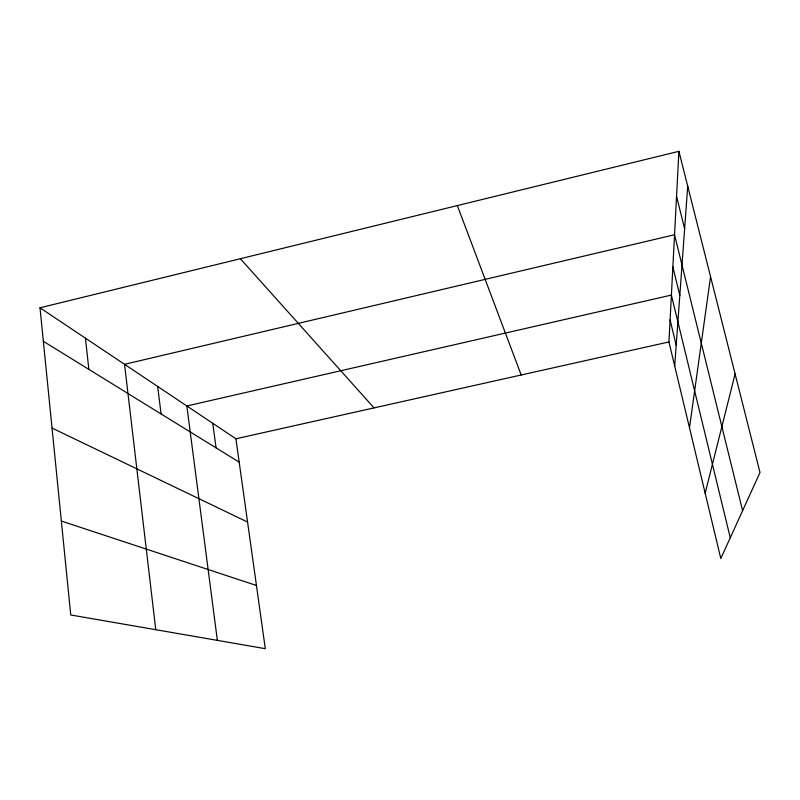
<?xml version="1.0" encoding="UTF-8"?>
<svg xmlns="http://www.w3.org/2000/svg" width="800" height="800" viewBox="0 0 800 800"><rect width="100%" height="100%" fill="white"/><g stroke="black" fill="none" stroke-linecap="round" stroke-linejoin="round"><path stroke-width="1.2" d="M678.91 151.32L760 472.51L720.81 558.53L668.94 341.95L678.91 151.32L40 307.79L70.75 614.97L265.3 648.68L235.91 438.78L40 307.79M674.7 366L687.71 186.2M689.49 427.77L710.56 276.67M705.17 493.2L735.11 373.93M235.91 438.78L668.94 341.95M61.35 521.04L256.45 585.47M52.04 428.07L247.57 522.07M43.36 341.31L239.18 462.13M240.38 258.72L374.04 407.89M457.34 205.58L521.19 374.99M676.55 196.37L684.63 228.77M742.61 510.68L674.54 234.75L124.55 364.32L155.76 629.7M672.86 266.94L679.81 295.36M730.27 537.77L671.39 295.08L186.84 405.97L217.36 640.38M670.09 319.9L676.2 345.25M212.75 423.29L216.08 447.88M157.66 386.46L161.08 413.94M85.43 338.17L88.85 369.38"/></g></svg>
